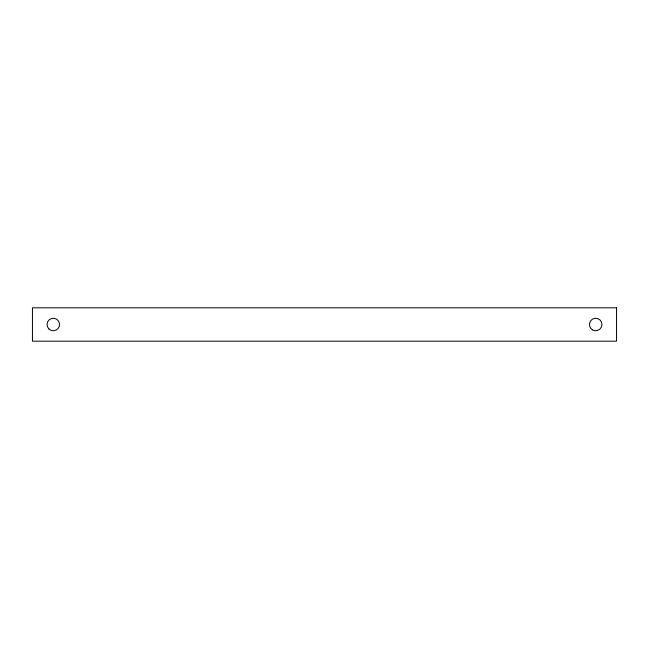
<?xml version="1.0" encoding="UTF-8"?>
<svg xmlns="http://www.w3.org/2000/svg" width="649" height="649" viewBox="0 0 649 649"><rect width="100%" height="100%" fill="white"/><g stroke="black" fill="none" stroke-linecap="round" stroke-linejoin="round"><path stroke-width="0.97" d="M616.55 307.813L32.45 307.813L32.45 341.187L616.55 341.187L616.55 307.813M48.886 328.921A6.255 6.255 0 0 0 59.359 326.123A6.255 6.255 0 0 0 51.693 318.456A6.255 6.255 0 0 0 48.886 328.921M592.561 329.919A6.255 6.255 0 0 0 601.947 324.5A6.255 6.255 0 0 0 592.561 319.081A6.255 6.255 0 0 0 592.561 329.919"/></g></svg>
